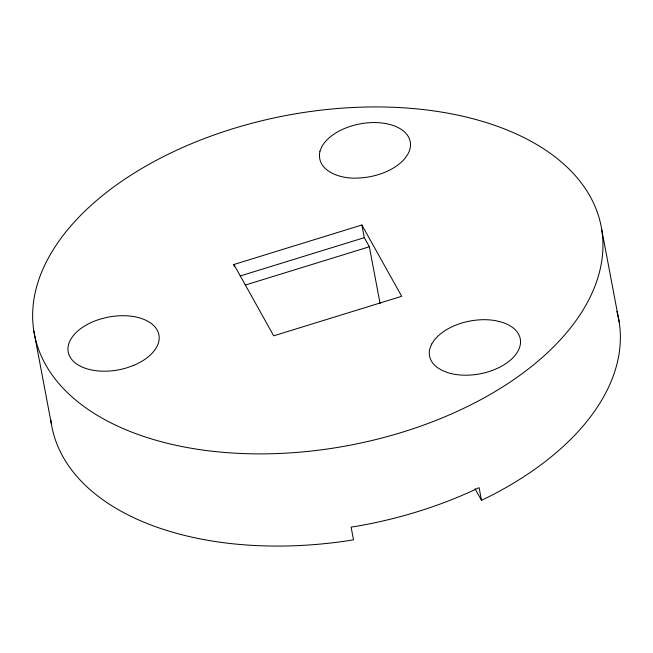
<?xml version="1.0" encoding="UTF-8"?>
<svg xmlns="http://www.w3.org/2000/svg" width="653" height="653" viewBox="0 0 653 653"><rect width="100%" height="100%" fill="white"/><g stroke="black" fill="none" stroke-linecap="round" stroke-linejoin="round"><path stroke-width="0.98" d="M475.058 488.77L481.49 500.288L487.489 497.423A288.471 167.927 -10.7 0 0 616.905 311.416M233.896 264.498L361.876 224.991L401.685 296.315L273.705 335.822L233.896 264.498L234.264 266.448M240.173 275.974L364.276 237.668L369.353 246.769L380.095 303.629M245.25 285.083L369.353 246.769M601.748 229.734A288.471 167.927 -10.7 0 1 198.528 449.427A288.471 167.927 -10.7 0 1 153.104 162.058A288.471 167.927 -10.7 0 1 601.748 229.734L619.166 321.921M481.49 500.288L479.09 487.62L472.266 490.876A288.471 167.927 -10.7 0 1 359.044 525.836L351.118 527.126L353.51 539.802L346.539 540.937A288.471 167.927 -10.7 0 1 50.722 419.389M361.876 224.991L364.276 237.668M33.834 331.079L51.252 423.266M319.921 151.276C315.742 171.429 341.486 179.183 357.191 178.057A46.159 26.871 -10.7 0 0 405.284 157.977L408.109 153.708A46.159 26.871 -10.7 0 0 379.54 122.764A46.159 26.871 -10.7 0 0 321.684 146.925L319.921 151.276M431.698 344.058L429.935 348.408A46.159 26.871 -10.7 0 0 437.665 367.745L442.244 370.455L447.632 372.602A46.159 26.871 -10.7 0 0 511.479 359.191A46.159 26.871 -10.7 0 0 502.19 322.296L496.133 320.77A46.159 26.871 -10.7 0 0 443.06 331.92L438.343 335.707L434.523 339.789L431.698 344.058M133.767 365.329L127.115 367.729A46.159 26.871 -10.7 0 1 70.002 356.897A46.159 26.871 -10.7 0 1 100.015 319.17L107.002 317.366A46.159 26.871 -10.7 0 1 157.136 330.002A46.159 26.871 -10.7 0 1 133.767 365.329"/></g></svg>
